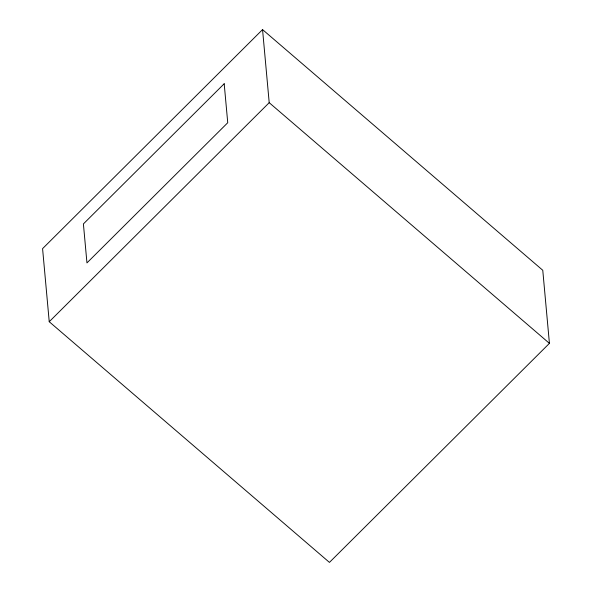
<?xml version="1.0" encoding="UTF-8"?>
<svg xmlns="http://www.w3.org/2000/svg" width="592" height="592" viewBox="0 0 592 592"><rect width="100%" height="100%" fill="white"/><g stroke="black" fill="none" stroke-linecap="round" stroke-linejoin="round"><path stroke-width="0.89" d="M262.552 29.6L42.58 248.64L49.232 321.73L329.448 562.4L549.42 343.36L542.768 270.27L262.552 29.6L269.205 102.69L549.42 343.36M49.232 321.73L269.205 102.69M224.19 83.746L83.405 223.924L86.95 262.907L227.742 122.729L224.19 83.746"/></g></svg>
